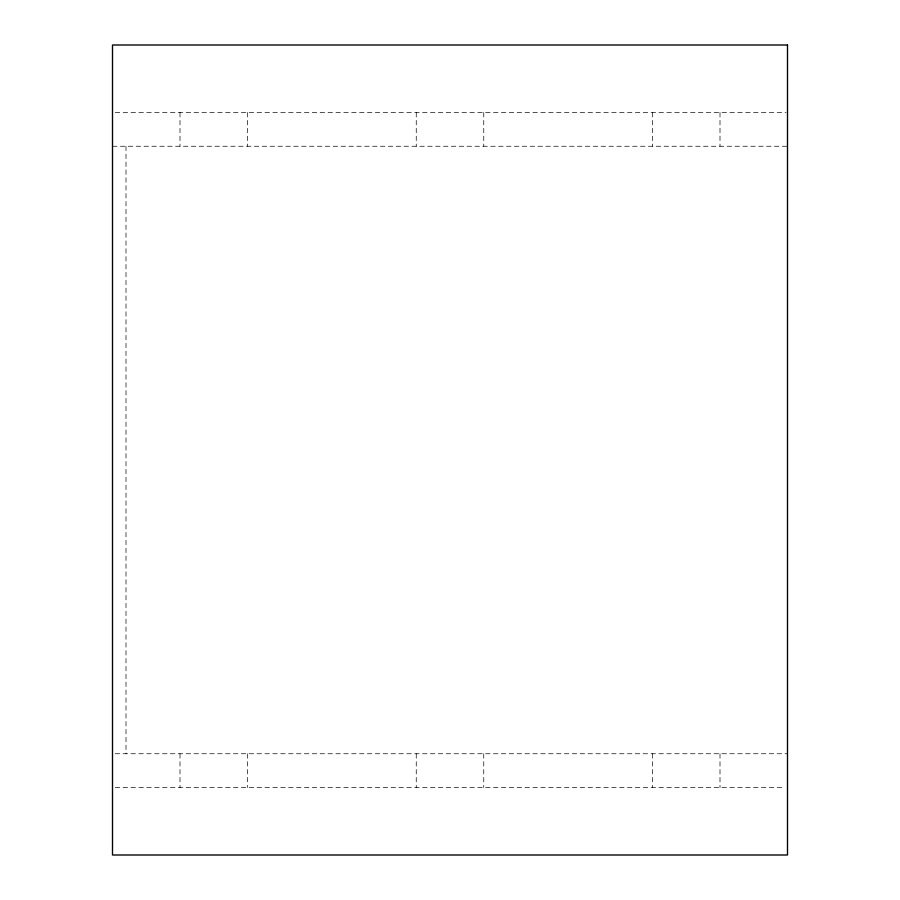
<?xml version="1.0" encoding="UTF-8"?>
<svg xmlns="http://www.w3.org/2000/svg" width="900" height="900" viewBox="0 0 900 900"><rect width="100%" height="100%" fill="white"/><g stroke="black" fill="none" stroke-linecap="round" stroke-linejoin="round"><path stroke-width="0.67" stroke-dasharray="4.5 3.38" d="M115.256 112.5L786.094 112.5M112.5 146.25L787.5 146.25M115.2 753.75L787.5 753.75M115.256 787.5L784.688 787.5M720 112.5L720 146.25M720 753.75L720 787.5M652.5 112.5L652.5 146.25M652.5 753.75L652.5 787.5M483.75 112.5L483.75 146.25M483.75 753.75L483.75 787.5M416.25 112.5L416.25 146.25M416.25 753.75L416.25 787.5M247.5 112.5L247.5 146.25M247.5 753.75L247.5 787.5M180 112.5L180 146.25M180 753.75L180 787.5M126 146.25L126 753.75"/><path stroke-width="1.35" d="M787.5 45L112.5 45L112.5 855L787.5 855L787.5 45"/></g></svg>
